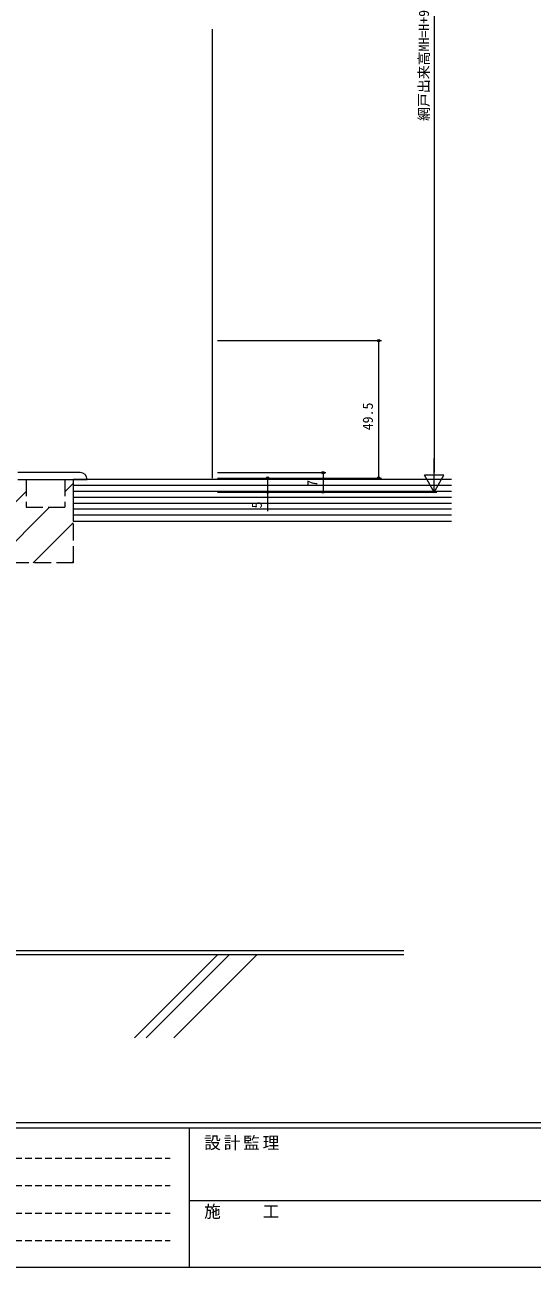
# Model space of a CAD drawing. Units: millimetres, scale not verified. Extents: x -594 to 539, y -420 to 386.
# Drawn here: x -281.2 to -98.5, y -420 to 27.2 of the extents above; entities that cross this region are included whole.
import ezdxf
from ezdxf.enums import TextEntityAlignment as Align

# ---------------------------------------------------------------- set-up
doc = ezdxf.new("R2010")
doc.units = ezdxf.units.MM
doc.header["$LTSCALE"] = 2
doc.linetypes.add('DASHED1', pattern=[1.8, 1.2, -0.6])
doc.linetypes.add('DASHED3', pattern=[4, 3, -1])
for name, color, linetype, lineweight in [('0-1_YKK_ZWAK', 7, 'Continuous', 9), ('0-5_YKK_13', 4, 'Continuous', 9), ('0-7_YKK_D', 6, 'Continuous', 9), ('0-8_YSS_K', 3, 'Continuous', 9), ('0-9_YSS_KE', 3, 'Continuous', 9)]:
    doc.layers.add(name, color=color, linetype=linetype, lineweight=lineweight)
doc.styles.add('ＭＳ ゴシック', font='')
doc.styles.get('ＭＳ ゴシック').set_extended_font_data('MS Gothic')

msp = doc.modelspace()

# ---------------------------------------------------------------- linework, layer by layer
at = {"layer": '0-1_YKK_ZWAK'}
for p, q in [((510, -368), (-590, -368)), ((456, -370), (-590, -370)), ((-222, -370), (-222, -420)), ((-222, -395.999), (-38, -395.999)), ((-590, -420), (456, -420))]:
    msp.add_line(p, q, dxfattribs=at)
at = {"layer": '0-1_YKK_ZWAK', "linetype": 'DASHED1'}
for p, q in [((-583.43, -380.732), (-228.87, -380.732)), ((-583.43, -390.63), (-228.87, -390.63)), ((-583.43, -400.528), (-228.87, -400.528)), ((-583.43, -410.426), (-228.87, -410.426))]:
    msp.add_line(p, q, dxfattribs=at)
at = {"layer": '0-5_YKK_13'}
for p, q in [((-261.257, -133.965), (-283.757, -133.965)), ((-283.757, -136.465), (-258.757, -136.465)), ((-266.757, -140.853), (-263.757, -137.853)), ((-301.656, -161.61), (-280.757, -140.71)), ((-292.369, -166.465), (-272.369, -146.465)), ((-278.227, -166.465), (-263.757, -151.995)), ((-264.085, -166.465), (-263.757, -166.137))]:
    msp.add_line(p, q, dxfattribs=at)
at = {"layer": '0-5_YKK_13', "linetype": 'DASHED3'}
for p, q in [((-283.757, -136.465), (-263.757, -136.465)), ((-280.757, -136.465), (-280.757, -146.465)), ((-266.757, -136.465), (-266.757, -146.465)), ((-263.757, -136.465), (-263.757, -166.465)), ((-280.757, -146.465), (-266.757, -146.465)), ((-263.757, -166.465), (-301.656, -166.465))]:
    msp.add_line(p, q, dxfattribs=at)
at = {"layer": '0-5_YKK_13'}
msp.add_arc((-261.257, -136.465), 2.5, 0, 90, dxfattribs=at)
at = {"layer": '0-7_YKK_D'}
for p, q in [((-133.757, 170.413), (-133.757, -133.965)), ((-211.757, -86.465), (-152.757, -86.465)), ((-153.757, -135.964), (-153.757, -86.465)), ((-133.757, -140.965), (-133.757, -128.841)), ((-211.757, -133.965), (-172.757, -133.965)), ((-173.757, -133.965), (-173.757, -140.966)), ((-211.757, -135.964), (-152.757, -135.964)), ((-211.757, -135.965), (-192.757, -135.965)), ((-193.757, -135.965), (-193.757, -140.966)), ((-130.257, -134.903), (-137.257, -134.903)), ((-133.757, -140.965), (-137.257, -134.903)), ((-133.757, -140.965), (-130.257, -134.903)), ((-211.757, -140.965), (-132.757, -140.965)), ((-211.757, -140.966), (-172.757, -140.966)), ((-211.757, -140.966), (-192.757, -140.966)), ((-193.757, -140.966), (-193.757, -147.866))]:
    msp.add_line(p, q, dxfattribs=at)
for centre in [(-153.757, -86.465), (-173.757, -133.965), (-193.757, -135.965), (-153.757, -135.964), (-193.757, -140.966), (-173.757, -140.966)]:
    msp.add_circle(centre, 0.425, dxfattribs=at)
at = {"layer": '0-8_YSS_K'}
for p, q in [((-213.757, 25.722), (-213.757, -135.965)), ((-127.583, -138.608), (-263.757, -138.608)), ((-127.583, -140.751), (-263.757, -140.751)), ((-127.583, -142.894), (-263.757, -142.894)), ((-127.583, -145.036), (-263.757, -145.036)), ((-127.583, -147.179), (-263.757, -147.179)), ((-127.583, -149.322), (-263.757, -149.322)), ((-360.257, -307.465), (-144.757, -307.465)), ((-211.693, -307.465), (-241.693, -337.465)), ((-207.45, -307.465), (-237.45, -337.465)), ((-197.551, -307.465), (-227.551, -337.465))]:
    msp.add_line(p, q, dxfattribs=at)
at = {"layer": '0-9_YSS_KE'}
for p, q in [((-263.757, -136.465), (-263.757, -151.465)), ((-127.583, -136.465), (-263.757, -136.465)), ((-263.757, -151.465), (-127.583, -151.465)), ((-358.757, -305.965), (-144.757, -305.965))]:
    msp.add_line(p, q, dxfattribs=at)

# ---------------------------------------------------------------- texts
at = {"layer": '0-1_YKK_ZWAK', "char_height": 4.399, "attachment_point": 7, "style": 'ＭＳ ゴシック'}
for s, insert in [('\\T1.17;設計監理', (-216.615, -377.904)), ('\\T1.17;施\u3000\u3000工', (-216.615, -402.649))]:
    msp.add_mtext(s, dxfattribs=dict(at, insert=insert))
at = {"layer": '0-7_YKK_D', "color": 4, "style": 'ＭＳ ゴシック'}
for s, p in [('網戸出来高MH=H+9', (-134.557, -7.376)), ('49.5', (-154.757, -118.735)), ('7', (-174.757, -139.065)), ('5', (-194.757, -146.866))]:
    msp.add_text(s, height=3.666, rotation=90, dxfattribs=at).set_placement(p, align=Align.BOTTOM_LEFT)

doc.saveas('drawing.dxf')
